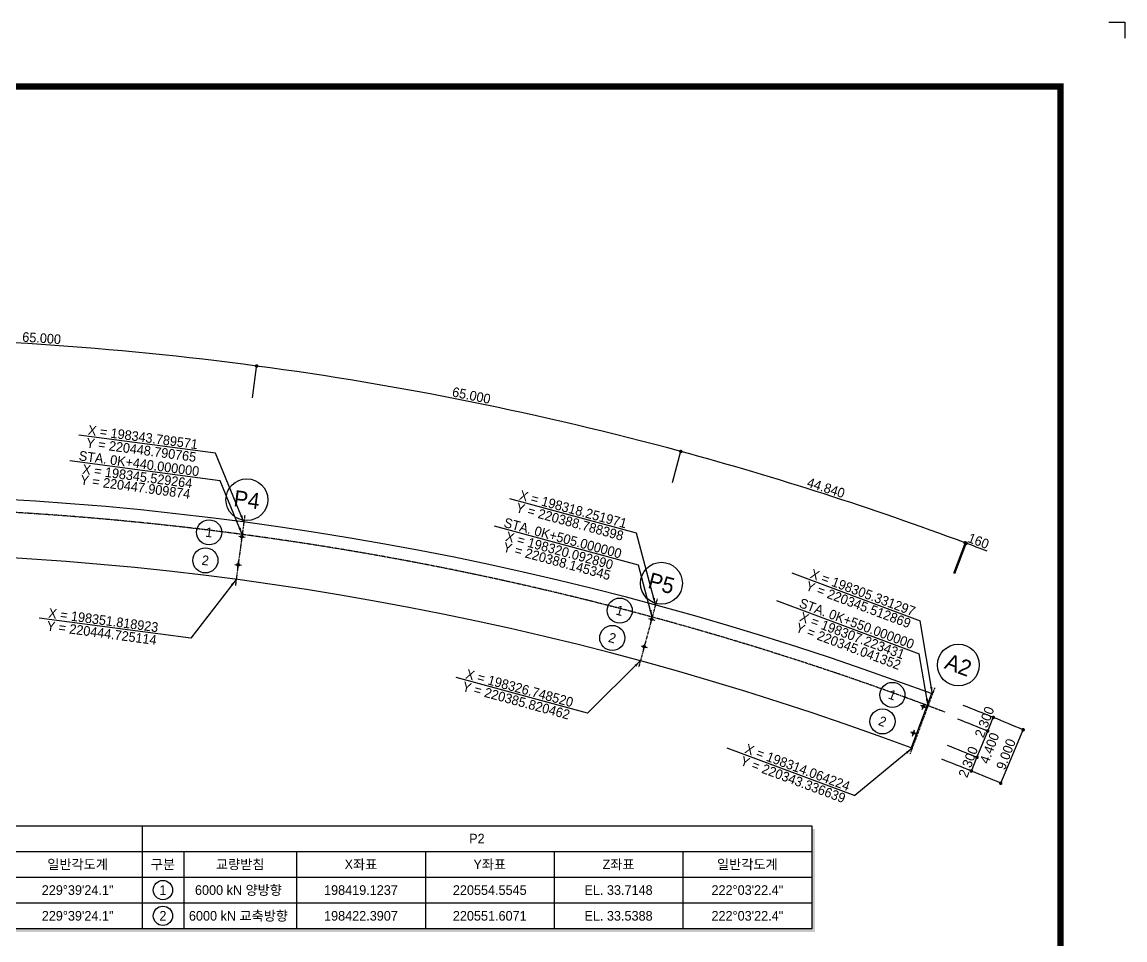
# Model space of a CAD drawing. Header units: feet. Extents: x 0 to 510288, y 0 to 371336.
# Drawn here: x 339026 to 510288, y 228720 to 371336 of the extents above; entities that cross this region are included whole.
import ezdxf
from ezdxf.enums import TextEntityAlignment as Align

# ---------------------------------------------------------------- set-up
doc = ezdxf.new("R2010")
doc.units = ezdxf.units.FT
doc.header["$LTSCALE"] = 100
doc.header["$MEASUREMENT"] = 0
doc.linetypes.add('A-CENTR01', pattern=[2, 1.25, -0.25, 0.25, -0.25])
doc.linetypes.add('CENTER', pattern=[2, 1.25, -0.25, 0.25, -0.25])
for name, color, linetype in [('CS-CNTL', 1, 'A-CENTR01'), ('CS-CONC-MAJR', 4, 'CONTINUOUS'), ('CS-DIML', 1, 'CONTINUOUS'), ('CS-DIMT', 3, 'CONTINUOUS'), ('CS-LEAL', 1, 'CONTINUOUS'), ('CS-LEAT', 3, 'CONTINUOUS'), ('CS-SYMB', 3, 'CONTINUOUS'), ('CS-TABL-LIN1', 4, 'CONTINUOUS'), ('CS-TABL-LIN2', 1, 'CONTINUOUS'), ('CS-TABL-TEX1', 6, 'CONTINUOUS'), ('CS-TABL-TEX2', 3, 'CONTINUOUS'), ('CX-BORD-LIN1', 4, 'CONTINUOUS'), ('CX-BORD-LIN2', 3, 'CONTINUOUS'), ('CX-BORD-TEX2', 7, 'CONTINUOUS'), ('CX-BORD-TEX3', 6, 'CONTINUOUS'), ('CX-MISC', 2, 'CONTINUOUS'), ('CZ-LIN3', 1, 'CONTINUOUS'), ('CZ-TEX2', 3, 'CONTINUOUS')]:
    doc.layers.add(name, color=color, linetype=linetype)
doc.styles.add('A_STANDARD', font='')
doc.styles.add('TB_TEXT', font='')
doc.styles.add('TB_WBTXT', font='')
doc.styles.add('TB_WMTXT', font='')
doc.styles.get('A_STANDARD').set_extended_font_data('Dotum')
doc.styles.get('TB_TEXT').set_extended_font_data('Dotum')
doc.styles.get('TB_WBTXT').set_extended_font_data('Dotum')
doc.styles.get('TB_WMTXT').set_extended_font_data('Dotum')

# ---------------------------------------------------------------- blocks, each defined once
blk = doc.blocks.new('CXBLKA1-KHCA')
at = {"layer": 'CX-BORD-LIN1', "const_width": 2}
blk.add_lwpolyline([(796, 0), (0, 0), (0, 554), (796, 554)], close=True, dxfattribs=at)
at = {"layer": 'CX-MISC'}
blk.add_line((811, 574), (816, 574), dxfattribs=at)
blk.add_lwpolyline([(811, 574), (816, 574), (816, 569)], dxfattribs=at)
at = {"layer": 'CX-BORD-LIN1', "style": 'TB_TEXT'}
for tag, height, p in [('TR_RDAT5', 3.5, (317.5, 33)), ('TR_DGN5', 3.5, (451.12, 33)), ('TR_CHK5', 3.5, (491.12, 33)), ('TR_APP5', 3.5, (531.12, 33)), ('TR_RNUM5', 3, (285.11, 32.64)), ('TR_RNUM4', 3, (285.11, 26.64)), ('TR_RDAT4', 3.5, (317.5, 27)), ('TR_DGN4', 3.5, (451.12, 27)), ('TR_CHK4', 3.5, (491.12, 27)), ('TR_APP4', 3.5, (531.12, 27)), ('TR_RNUM3', 3, (285.11, 20.64)), ('TR_RDAT3', 3.5, (317.5, 21)), ('TR_DGN3', 3.5, (451.12, 21)), ('TR_CHK3', 3.5, (491.12, 21)), ('TR_APP3', 3.5, (531.12, 21)), ('TR_RNUM2', 3, (285.11, 14.64)), ('TR_RDAT2', 3.5, (317.5, 15)), ('TR_DGN2', 3.5, (451.12, 15)), ('TR_CHK2', 3.5, (491.12, 15)), ('TR_APP2', 3.5, (531.12, 15)), ('TR_RDAT1', 3.5, (317.5, 9)), ('TR_DGN1', 3.5, (451.12, 9)), ('TR_CHK1', 3.5, (491.12, 9)), ('TR_APP1', 3.5, (531.12, 9)), ('TR_RNUM1', 3, (285.11, 8.64))]:
    blk.add_attdef(tag, text='', height=height, dxfattribs=at).set_placement(p, align=Align.MIDDLE_CENTER)
for tag, p in [('TR_RCON5', (342.3, 33)), ('TR_RCON4', (342.3, 27)), ('TR_RCON3', (342.3, 21)), ('TR_RCON2', (342.3, 15)), ('TR_RCON1', (342.3, 9))]:
    blk.add_attdef(tag, text='', height=3.5, dxfattribs=at).set_placement(p, align=Align.MIDDLE_LEFT)
at = {"layer": 'CX-BORD-LIN2', "style": 'TB_TEXT'}
blk.add_attdef('TD_VERSION', text='', height=3, rotation=90, dxfattribs=at).set_placement((800.5, 48.01), align=Align.MIDDLE_CENTER)
at = {"layer": 'CX-BORD-TEX2', "style": 'TB_WMTXT'}
for tag, height, p in [('TB_CNAME', 5, (15.34, 531.83)), ('TB_CSCOP', 4, (16.63, 523.83))]:
    blk.add_attdef(tag, text='', height=height, dxfattribs=at).set_placement(p, align=Align.BOTTOM_LEFT)
at = {"layer": 'CX-BORD-TEX2', "style": 'TB_WBTXT'}
for tag, height, p in [('TB_MTITIL', 10, (398, 533.33)), ('TB_STITL', 7, (398, 518.33))]:
    blk.add_attdef(tag, text='', height=height, dxfattribs=at).set_placement(p, align=Align.MIDDLE_CENTER)
at = {"layer": 'CX-BORD-TEX3', "style": 'TB_TEXT'}
for tag, height, p in [('TD_LNDST', 4.5, (215, 31.5)), ('TD_DSECT', 4.5, (605.5, 31.5)), ('TD_DDIST', 4.5, (654.5, 31.5)), ('TD_DNAME_TOP', 4.5, (755, 27.96)), ('TD_CSECT', 4.5, (605.5, 22.5)), ('TD_CDIST', 4.5, (654.5, 22.5)), ('TD_DNAME_MAIN', 4.5, (755, 21.47)), ('TD_CCOMP', 4.5, (215, 13.59)), ('TD_HSCAL', 4.5, (620.88, 13.75)), ('TD_VSCAL', 4.5, (656.86, 13.75)), ('TD_DNAME_BOT', 3, (755, 15.25)), ('TD_FIELD', 4.5, (180, 5.13)), ('TD_CSTEP', 4.5, (250.74, 5.13)), ('TD_DWGCODE', 4.5, (637, 4.79)), ('TD_DWGNO', 4.5, (755, 5))]:
    blk.add_attdef(tag, text='', height=height, dxfattribs=at).set_placement(p, align=Align.MIDDLE_CENTER)
for tag, height, width, p in [('TD_DCOMP', 4.5, 0.95, (215, 22.59)), ('TD_CNAME', 5, 0.78, (65, 7.6))]:
    blk.add_attdef(tag, text='', height=height, dxfattribs=dict(at, width=width)).set_placement(p, align=Align.MIDDLE_CENTER)

msp = doc.modelspace()

# ---------------------------------------------------------------- linework, layer by layer
at = {"layer": 'CS-CNTL'}
for p, q in [((373602, 294646), (372148, 283743)), ((437657, 281730), (434772, 271114)), ((480737, 267871), (476892, 257565))]:
    msp.add_line(p, q, dxfattribs=at)
at = {"layer": 'CS-CNTL', "linetype": 'CENTER'}
msp.add_arc((308403, -193973), 490000, 69.20514, 110.79486, dxfattribs=at)
at = {"layer": 'CS-CONC-MAJR'}
msp.add_line((480238, 266990), (477092, 258558), dxfattribs=at)
for radius, start, end in [(491950, 69.55586, 110.44414), (482950, 69.5562, 110.4438)]:
    msp.add_arc((308403, -193973), radius, start, end, dxfattribs=at)
at = {"layer": 'CS-DIML'}
for p, q in [((374793, 312936), (375487, 318140)), ((440016, 299784), (441393, 304850)), ((483730, 285730), (485564, 290649)), ((483884, 285672), (485719, 290591)), ((488973, 261165), (489843, 263295)), ((487310, 257092), (488973, 261165)), ((490992, 253076), (494480, 261373)), ((486440, 254963), (487310, 257092))]:
    msp.add_line(p, q, dxfattribs=at)
at = {"layer": 'CS-DIML', "const_width": 275}
for points in [[(375341, 317970, 1), (375568, 317814, 1)], [(375341, 317970, 1), (375568, 317814, 1)], [(441214, 304687, 1), (441441, 304531, 1)], [(441214, 304687, 1), (441441, 304531, 1)], [(485363, 290493, 1), (485590, 290337, 1)], [(485363, 290493, 1), (485590, 290337, 1)], [(485518, 290435, 1), (485745, 290279, 1)], [(489729, 263372, 1), (489956, 263217, 1)], [(488860, 261243, 1), (489087, 261088, 1)], [(488860, 261243, 1), (489087, 261088, 1)], [(494367, 261451, 1), (494594, 261295, 1)], [(487196, 257170, 1), (487423, 257014, 1)], [(487196, 257170, 1), (487423, 257014, 1)], [(486326, 255041, 1), (486553, 254885, 1)], [(490879, 253154, 1), (491106, 252998, 1)]]:
    msp.add_lwpolyline(points, format="xyb", close=True, dxfattribs=at)
at = {"layer": 'CS-DIML'}
for centre, radius, start, end in [((308403, -184604), 506950, 82.39954, 90), ((308403, -184604), 506950, 74.79908, 82.39954), ((308403, -184604), 506950, 69.55593, 74.79908), ((308403, -184604), 506950, 69.14052, 69.55593), ((303831, -192133), 491950, 67.78327, 68.36792), ((303831, -192133), 489650, 67.78327, 68.36792), ((303831, -192133), 491950, 67.19862, 67.78327), ((303831, -192133), 485250, 67.78327, 68.36792), ((303831, -192133), 482950, 67.78327, 68.36792), ((303831, -192133), 482950, 67.19862, 67.78327)]:
    msp.add_arc(centre, radius, start, end, dxfattribs=at)
at = {"layer": 'CS-LEAL'}
for p, q in [((369070, 304331), (347819, 307166)), ((369776, 300060), (346433, 303175)), ((373470, 293655), (369070, 304331)), ((373212, 291722), (369776, 300060)), ((434445, 291929), (414754, 297279)), ((434757, 286929), (412383, 293008)), ((437394, 280765), (434445, 291929)), ((436883, 278883), (434757, 286929)), ((372280, 284734), (365234, 275585)), ((458543, 285759), (478475, 278322)), ((456189, 281460), (478348, 273191)), ((365234, 275585), (341668, 278730)), ((480388, 266934), (478475, 278322)), ((479706, 265108), (478348, 273191)), ((435034, 272079), (426841, 263943)), ((426841, 263943), (406425, 269490)), ((448449, 258573), (468336, 251152)), ((477241, 258502), (468336, 251152))]:
    msp.add_line(p, q, dxfattribs=at)
for centre in [(368074, 292054), (367492, 287693), (431834, 279892), (430680, 275646), (474180, 266796), (472642, 262673)]:
    msp.add_circle(centre, 1950, dxfattribs=at)
for points in [[(373470, 293655), (373221, 294742), (373470, 293655), (372882, 294602)], [(373212, 291722), (372963, 292809), (373212, 291722), (372624, 292669)], [(372280, 284734), (371463, 283974), (372280, 284734), (371754, 283750)], [(437394, 280765), (437291, 281875), (437394, 280765), (436936, 281781)], [(436883, 278883), (436779, 279993), (436883, 278883), (436425, 279899)], [(435034, 272079), (434125, 271434), (435034, 272079), (434383, 271174)], [(480388, 266934), (480025, 267989), (480388, 266934), (480386, 268050)], [(479706, 265108), (479343, 266162), (479706, 265108), (479705, 266223)], [(477241, 258502), (476510, 257661), (477241, 258502), (476276, 257944)]]:
    msp.add_solid(points, dxfattribs=at)
at = {"layer": 'CS-SYMB'}
for p, q in [((372670, 291441), (373662, 291309)), ((373100, 290879), (373232, 291871)), ((372088, 287080), (373080, 286947)), ((372518, 286518), (372650, 287509)), ((436309, 278676), (437274, 278414)), ((436660, 278063), (436922, 279028)), ((435155, 274430), (436120, 274168)), ((435506, 273816), (435769, 274782)), ((478819, 264531), (479168, 265468)), ((478525, 265174), (479462, 264825)), ((476986, 261051), (477924, 260703)), ((477281, 260408), (477629, 261346))]:
    msp.add_line(p, q, dxfattribs=at)
for centre in [(373166, 291375), (372584, 287014), (372584, 287014), (436791, 278545), (435638, 274299), (435638, 274299), (478993, 264999), (477455, 260877), (477455, 260877)]:
    msp.add_circle(centre, 200, dxfattribs=at)
for points in [[(372670, 291441), (372812, 291372), (372670, 291441), (372826, 291471)], [(373232, 291871), (373163, 291728), (373232, 291871), (373262, 291715)], [(373662, 291309), (373506, 291279), (373662, 291309), (373520, 291378)], [(373100, 290879), (373070, 291035), (373100, 290879), (373169, 291021)], [(372088, 287080), (372230, 287010), (372088, 287080), (372244, 287109)], [(372518, 286518), (372488, 286673), (372518, 286518), (372587, 286660)], [(372650, 287509), (372581, 287367), (372650, 287509), (372680, 287354)], [(373080, 286947), (372924, 286918), (373080, 286947), (372938, 287017)], [(436309, 278676), (436440, 278589), (436309, 278676), (436467, 278685)], [(436660, 278063), (436651, 278220), (436660, 278063), (436748, 278194)], [(436922, 279028), (436835, 278896), (436922, 279028), (436931, 278870)], [(437274, 278414), (437116, 278405), (437274, 278414), (437142, 278502)], [(435155, 274430), (435287, 274343), (435155, 274430), (435313, 274439)], [(435769, 274782), (435681, 274650), (435769, 274782), (435778, 274624)], [(436120, 274168), (435962, 274159), (436120, 274168), (435988, 274255)], [(435506, 273816), (435498, 273974), (435506, 273816), (435594, 273948)], [(479168, 265468), (479068, 265345), (479168, 265468), (479162, 265310)], [(478525, 265174), (478648, 265075), (478525, 265174), (478683, 265168)], [(478819, 264531), (478825, 264689), (478819, 264531), (478918, 264654)], [(479462, 264825), (479304, 264831), (479462, 264825), (479339, 264924)], [(476986, 261051), (477110, 260952), (476986, 261051), (477145, 261046)], [(477281, 260408), (477286, 260566), (477281, 260408), (477380, 260532)], [(477629, 261346), (477530, 261223), (477629, 261346), (477624, 261188)], [(477924, 260703), (477766, 260708), (477924, 260703), (477801, 260802)]]:
    msp.add_solid(points, dxfattribs=at)
at = {"layer": 'CS-TABL-LIN1'}
msp.add_lwpolyline([(149652, 246470), (461652, 246470), (461652, 230470), (149652, 230470)], close=True, dxfattribs=at)
for points in [[(461652, 245970), (462152, 245970), (461652, 230470), (462152, 230470)], [(150152, 230470), (462152, 230470), (150152, 229970), (462152, 229970)]]:
    msp.add_solid(points, dxfattribs=at)
at = {"layer": 'CS-TABL-LIN2'}
for p, q in [((357652, 246470), (357652, 230470)), ((364152, 246470), (364152, 246470)), ((149652, 242470), (461652, 242470)), ((364152, 242470), (364152, 230470)), ((381652, 242470), (381652, 230470)), ((401652, 242470), (401652, 230470)), ((421652, 242470), (421652, 230470)), ((441652, 242470), (441652, 230470)), ((149652, 238470), (461652, 238470)), ((149652, 234470), (461652, 234470))]:
    msp.add_line(p, q, dxfattribs=at)
for centre in [(360902, 236470), (360902, 232470)]:
    msp.add_circle(centre, 1500, dxfattribs=at)
at = {"layer": 'CS-TABL-TEX1'}
for p, q in [((381652, 246470), (381652, 246470)), ((401652, 246470), (401652, 246470)), ((421652, 246470), (421652, 246470)), ((441652, 246470), (441652, 246470))]:
    msp.add_line(p, q, dxfattribs=at)
at = {"layer": 'CZ-LIN3'}
for centre in [(373933, 297124), (438312, 284142), (484422, 271437)]:
    msp.add_circle(centre, 3250, dxfattribs=at)

# ---------------------------------------------------------------- block references
at = {"layer": 'CX-BORD-LIN1', "xscale": 500, "yscale": 500, "zscale": 500}
msp.add_blockref('CXBLKA1-KHCA', (102288, 84336), dxfattribs=at)

# ---------------------------------------------------------------- texts
at = {"layer": 'CS-DIMT', "style": 'A_STANDARD'}
for s, rotation, p in [('65.000', 356.19977, (342019, 321481)), ('65.000', 348.59931, (408661, 312588)), ('44.840', 342.1775, (463641, 298255)), ('160', 339.34823, (487286, 290004)), ('2.300', 429.53722, (489176, 262325)), ('4.400', 429.53722, (489949, 258265)), ('2.300', 429.53722, (486646, 256121)), ('9.000', 429.53722, (492507, 257321))]:
    msp.add_text(s, height=1500, rotation=rotation, dxfattribs=at).set_placement(p, align=Align.CENTER)
at = {"layer": 'CS-LEAT', "style": 'A_STANDARD'}
for s, rotation, p in [('X = 198343.789571', 352.39954, (357706, 306099)), ('Y = 220448.790765', 352.39954, (357441, 304117)), ('STA. 0K+440.000000', 352.39954, (357099, 302004)), ('X = 198345.529264', 352.39954, (356834, 300022)), ('Y = 220447.909874', 352.39954, (356520, 298376)), ('X = 198318.251971', 344.79908, (424413, 294913)), ('Y = 220388.788398', 344.79908, (423888, 292983)), ('STA. 0K+505.000000', 344.79908, (422800, 290437)), ('1', 352.39954, (367974, 291311)), ('X = 198320.092890', 344.79908, (422275, 288507)), ('Y = 220388.145345', 344.79908, (421888, 286851)), ('2', 352.39954, (367392, 286950)), ('X = 198305.331297', 339.53722, (469326, 282002)), ('Y = 220345.512869', 339.53722, (468627, 280129)), ('STA. 0K+550.000000', 339.53722, (468382, 277177)), ('X = 198351.818923', 352.39954, (351555, 277663)), ('1', 344.79908, (431637, 279168)), ('X = 198307.223431', 339.53722, (467683, 275303)), ('Y = 220444.725114', 352.39954, (351291, 275680)), ('Y = 220345.041352', 339.53722, (467078, 273656)), ('2', 344.79908, (430483, 274922)), ('X = 198326.748520', 344.79908, (416084, 267125)), ('Y = 220385.820462', 344.79908, (415560, 265195)), ('1', 339.53722, (473918, 266093)), ('2', 339.53722, (472380, 261971)), ('X = 198314.064224', 339.53722, (459184, 254834)), ('Y = 220343.336639', 339.53722, (458485, 252960))]:
    msp.add_text(s, height=1500, rotation=rotation, dxfattribs=at).set_placement(p, align=Align.CENTER)
at = {"layer": 'CS-TABL-TEX1', "style": 'A_STANDARD'}
for s, p in [('P2', (409652, 244470)), ('일반각도계', (347652, 240470)), ('구분', (360902, 240470)), ('교량받침', (372902, 240470)), ('X좌표', (391652, 240470)), ('Y좌표', (411652, 240470)), ('Z좌표', (431652, 240470)), ('일반각도계', (451652, 240470))]:
    msp.add_text(s, height=1500, dxfattribs=at).set_placement(p, align=Align.MIDDLE_CENTER)
at = {"layer": 'CS-TABL-TEX2', "style": 'A_STANDARD'}
for s, p in [('229°39\'24.1"', (347652, 236470)), ('1', (360902, 236470)), ('6000 kN 양방향 ', (372902, 236470)), ('198419.1237', (391652, 236470)), ('220554.5545', (411652, 236470)), ('EL. 33.7148', (431652, 236470)), ('222°03\'22.4"', (451652, 236470)), ('229°39\'24.1"', (347652, 232470)), ('2', (360902, 232470)), ('6000 kN 교축방향 ', (372902, 232470)), ('198422.3907', (391652, 232470)), ('220551.6071', (411652, 232470)), ('EL. 33.5388', (431652, 232470)), ('222°03\'22.4"', (451652, 232470))]:
    msp.add_text(s, height=1500, dxfattribs=at).set_placement(p, align=Align.MIDDLE_CENTER)
at = {"layer": 'CZ-TEX2', "style": 'A_STANDARD'}
for s, rotation, p in [('P4', 352.39954, (373768, 295885)), ('P5', 344.79908, (437984, 282936)), ('A2', 339.53722, (483985, 270266))]:
    msp.add_text(s, height=2500, rotation=rotation, dxfattribs=at).set_placement(p, align=Align.CENTER)

doc.saveas('drawing.dxf')
